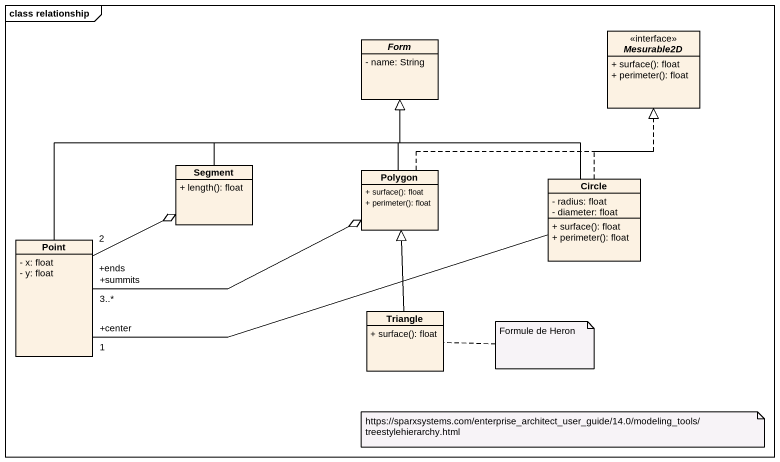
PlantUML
@startuml
mainframe class relationship
hide circle
hide empty members
skinparam classAttributeIconSize 0
abstract class Form {
  - name: String
}
interface Mesurable2D {
  + surface(): float
  + perimeter(): float
}
class Segment {
  + length(): float
}
class Polygon {
  + surface(): float
  + perimeter(): float
}
class "Circle" as Circle_ {
  - radius: float
  - diameter: float
  + surface(): float
  + perimeter(): float
}
class Point {
  - x: float
  - y: float
}
class Triangle {
  + surface(): float
}
Segment -up-|> Form
Polygon -up-|> Form
Polygon .right.|> Mesurable2D
Circle_ -up-|> Form
Circle_ .up.|> Mesurable2D
Circle_ -left- "+center\n1" Point
Point -up-|> Form
Point "+ends\n2" -up-o Segment
Point "+summits\n3..*" -right-o Polygon
Triangle -up-|> Polygon
note right of Triangle : Formule de Heron
note as N2
  https://sparxsystems.com/enterprise_architect_user_guide/14.0/modeling_tools/treestylehierarchy.html
end note
@enduml
